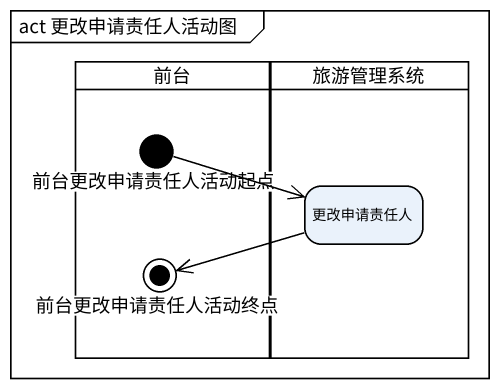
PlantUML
@startuml
mainframe act 更改申请责任人活动图
hide empty description
state 前台 <<partition>> {
  state 前台更改申请责任人活动起点 <<start>>
  state 前台更改申请责任人活动终点 <<end>>
}
state 旅游管理系统 <<partition>> {
  state 更改申请责任人
}
前台更改申请责任人活动起点 -right-> 更改申请责任人
更改申请责任人 -left-> 前台更改申请责任人活动终点
@enduml
